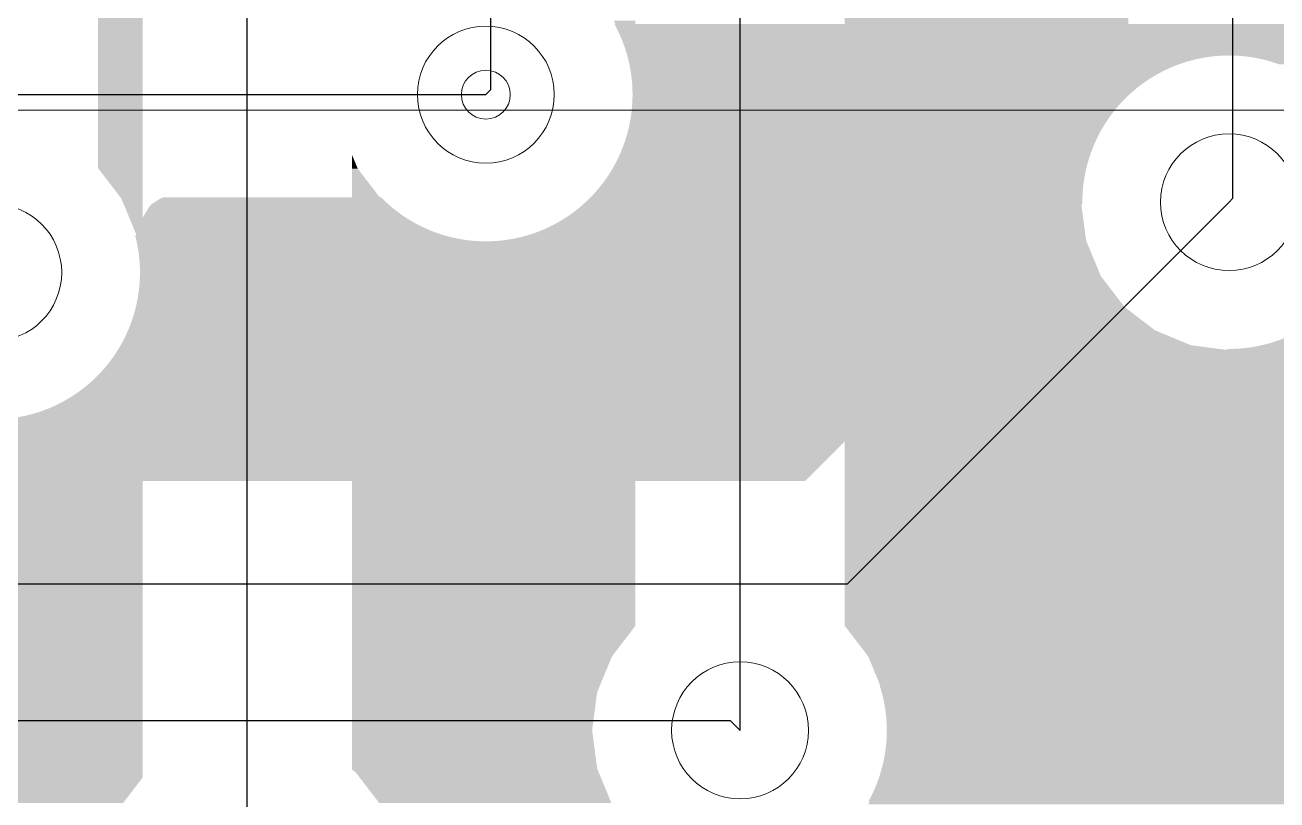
# Model space of a CAD drawing. Header units: millimetres. Extents: x 0 to 594, y 0 to 420.
# Drawn here: x 161.96 to 168.36, y 259.91 to 263.87 of the extents above; entities that cross this region are included whole.
import ezdxf

# ---------------------------------------------------------------- set-up
doc = ezdxf.new("R2010")
doc.units = ezdxf.units.MM
for name, pattern in [('K5LT32768', [0]), ('K5LT32773', [0]), ('K5LT32775', [0]), ('K5LT32776', [0]), ('K5LT32784', [0])]:
    doc.linetypes.add(name, pattern=pattern)

# ---------------------------------------------------------------- blocks, each defined once
blk = doc.blocks.new('U1')
at = {"color": 7, "linetype": 'K5LT32768', "lineweight": 18}
blk.add_circle((164.3116, 263.5149), 0.125, dxfattribs=at)
blk = doc.blocks.new('U74')
at = {"color": 7, "linetype": 'K5LT32768', "lineweight": 18}
blk.add_circle((161.7929, 262.6053), 0.35, dxfattribs=at)
blk = doc.blocks.new('U179')
at = {"color": 7, "linetype": 'K5LT32768', "lineweight": 18}
blk.add_circle((165.6116, 260.2649), 0.35, dxfattribs=at)
blk = doc.blocks.new('U188')
at = {"color": 7, "linetype": 'K5LT32768', "lineweight": 18}
blk.add_circle((168.1116, 262.9649), 0.35, dxfattribs=at)
blk = doc.blocks.new('U189')
at = {"color": 7, "linetype": 'K5LT32768', "lineweight": 18}
blk.add_circle((164.3116, 263.5149), 0.35, dxfattribs=at)
blk = doc.blocks.new('U713')
at = {"color": 3, "linetype": 'K5LT32773', "lineweight": 18, "true_color": 0x00ff00}
blk.add_circle((161.7929, 262.6053), 0.35, dxfattribs=at)
blk = doc.blocks.new('U818')
at = {"color": 3, "linetype": 'K5LT32773', "lineweight": 18, "true_color": 0x00ff00}
blk.add_circle((165.6116, 260.2649), 0.35, dxfattribs=at)
blk = doc.blocks.new('U827')
at = {"color": 3, "linetype": 'K5LT32773', "lineweight": 18, "true_color": 0x00ff00}
blk.add_circle((168.1116, 262.9649), 0.35, dxfattribs=at)
blk = doc.blocks.new('U828')
at = {"color": 3, "linetype": 'K5LT32773', "lineweight": 18, "true_color": 0x00ff00}
blk.add_circle((164.3116, 263.5149), 0.35, dxfattribs=at)

msp = doc.modelspace()

# ---------------------------------------------------------------- hatches: boundary and pattern name
at = {"true_color": 0x00ff00}
for points in [[(162.3282, 263.1398), (162.3282, 264.673), (162.5563, 264.673), (162.5563, 263.1398)], [(166.1469, 263.5149), (166.1469, 264.6813), (167.5963, 264.6813), (167.5963, 263.5149)], [(165.0423, 263.7107), (164.9667, 263.8931), (165.0763, 263.8931), (165.0763, 263.7107)], [(165.0681, 263.5149), (165.0423, 263.7107), (165.0763, 263.7107), (165.0763, 263.5149)], [(165.0423, 263.3191), (165.0681, 263.5149), (165.0763, 263.5149), (165.0763, 263.3191)], [(166.1469, 263.4998), (166.1469, 263.5149), (167.5963, 263.5149), (167.5767, 263.4998)], [(166.1469, 263.3431), (166.1469, 263.4998), (167.5767, 263.4998), (167.4565, 263.3431)], [(164.9667, 263.1367), (165.0423, 263.3191), (165.0763, 263.3191), (165.0763, 263.1367)], [(166.1469, 263.1607), (166.1469, 263.3431), (167.4565, 263.3431), (167.3809, 263.1607)], [(163.6269, 263.1367), (163.6269, 263.208), (163.6565, 263.1367)], [(166.1469, 262.9649), (166.1469, 263.1607), (167.3809, 263.1607), (167.3551, 262.9649)], [(162.4481, 262.9836), (162.3282, 263.1398), (162.5563, 263.1398), (162.5563, 262.9836)], [(163.6269, 262.98), (163.6269, 263.1367), (163.6565, 263.1367), (163.7767, 262.98)], [(164.8465, 262.98), (164.9667, 263.1367), (165.0763, 263.1367), (165.0763, 262.98)], [(162.5236, 262.8011), (162.4481, 262.9836), (162.5563, 262.9836), (162.5563, 262.8011)], [(163.6269, 262.8598), (163.6269, 262.98), (163.7767, 262.98), (163.9334, 262.8598)], [(164.6898, 262.8598), (164.8465, 262.98), (165.0763, 262.98), (165.0763, 262.8598)], [(166.1469, 262.7691), (166.1469, 262.9649), (167.3551, 262.9649), (167.3809, 262.7691)], [(163.6269, 262.7842), (163.6269, 262.8598), (163.9334, 262.8598), (164.1158, 262.7842)], [(164.5074, 262.7842), (164.6898, 262.8598), (165.0763, 262.8598), (165.0763, 262.7842)], [(162.5494, 262.6053), (162.5236, 262.8011), (162.5563, 262.8011), (162.5563, 262.6053)], [(163.6269, 262.7584), (163.6269, 262.7842), (164.1158, 262.7842), (164.3116, 262.7584)], [(164.3116, 262.7584), (164.5074, 262.7842), (165.0763, 262.7842), (165.0763, 262.7584)], [(163.6269, 260.7993), (163.6269, 262.7584), (165.0763, 262.7584), (165.0763, 260.7993)], [(166.1469, 262.5867), (166.1469, 262.7691), (167.3809, 262.7691), (167.4565, 262.5867)], [(162.5236, 262.4096), (162.5494, 262.6053), (162.5563, 262.6053), (162.5563, 262.4096)], [(166.1469, 262.43), (166.1469, 262.5867), (167.4565, 262.5867), (167.5767, 262.43)], [(162.4481, 262.2271), (162.5236, 262.4096), (162.5563, 262.4096), (162.5563, 262.2271)], [(166.1469, 262.3098), (166.1469, 262.43), (167.5767, 262.43), (167.7334, 262.3098)], [(166.1469, 262.2342), (166.1469, 262.3098), (167.7334, 262.3098), (167.9158, 262.2342)], [(168.347, 262.2506), (168.4898, 262.3098), (172.3567, 262.3098), (172.3962, 262.2506)], [(162.3278, 262.0704), (162.4481, 262.2271), (162.5563, 262.2271), (162.5563, 262.0704)], [(166.1469, 262.2084), (166.1469, 262.2342), (167.9158, 262.2342), (168.1116, 262.2084)], [(166.1469, 262.118), (166.1469, 262.2084), (172.4594, 262.2084), (172.5947, 262.118)], [(168.1116, 262.2084), (168.3074, 262.2342), (172.4208, 262.2342), (172.4594, 262.2084)], [(168.3074, 262.2342), (168.347, 262.2506), (172.3962, 262.2506), (172.4208, 262.2342)], [(162.1712, 261.9502), (162.3278, 262.0704), (162.5563, 262.0704), (162.5563, 261.9502)], [(166.1469, 262.0714), (166.1469, 262.118), (172.5947, 262.118), (172.8288, 262.0714)], [(166.1469, 261.9774), (166.1469, 262.0714), (172.8785, 262.0714), (172.8785, 261.9774)], [(161.9887, 261.8746), (162.1712, 261.9502), (162.5563, 261.9502), (162.5563, 261.8746)], [(166.1469, 261.7327), (166.1469, 261.9774), (172.8785, 261.9774), (172.9107, 261.7327)], [(161.7929, 261.8489), (161.9887, 261.8746), (162.5563, 261.8746), (162.5563, 261.8489)], [(161.1069, 260.0233), (161.1069, 261.8489), (162.5563, 261.8489), (162.5563, 260.0233)], [(166.1469, 261.5046), (166.1469, 261.7327), (172.9107, 261.7327), (173.0052, 261.5046)], [(166.1469, 261.3088), (166.1469, 261.5046), (173.0052, 261.5046), (173.1555, 261.3088)], [(166.1469, 261.1585), (166.1469, 261.3088), (173.1555, 261.3088), (173.3513, 261.1585)], [(166.1469, 261.064), (166.1469, 261.1585), (173.3513, 261.1585), (173.5794, 261.064)], [(166.1469, 261.0409), (166.1469, 261.064), (173.5794, 261.064), (173.755, 261.0409)], [(166.1469, 261.0149), (166.1469, 261.0409), (173.755, 261.0409), (173.7498, 261.0149)], [(166.1469, 260.7993), (166.1469, 261.0149), (173.7498, 261.0149), (173.7927, 260.7993)], [(163.6269, 260.6431), (163.6269, 260.7993), (165.0763, 260.7993), (164.9565, 260.6431)], [(166.1611, 260.7808), (166.1469, 260.7993), (173.7927, 260.7993), (173.7964, 260.7808)], [(166.2667, 260.6431), (166.1611, 260.7808), (173.7964, 260.7808), (173.8884, 260.6431)], [(163.6269, 260.4607), (163.6269, 260.6431), (164.9565, 260.6431), (164.8809, 260.4607)], [(166.2919, 260.5823), (166.2667, 260.6431), (173.8884, 260.6431), (173.929, 260.5823)], [(166.3423, 260.4607), (166.2919, 260.5823), (173.929, 260.5823), (174.1111, 260.4607)], [(163.6269, 260.2649), (163.6269, 260.4607), (164.8809, 260.4607), (164.8551, 260.2649)], [(166.3438, 260.4497), (166.3423, 260.4607), (174.1111, 260.4607), (174.1275, 260.4497)], [(166.3499, 260.4031), (166.3438, 260.4497), (174.1275, 260.4497), (174.3616, 260.4031)], [(166.3681, 260.2649), (166.3499, 260.4031), (178.8616, 260.4031), (178.8616, 260.2649)], [(163.6269, 260.0691), (163.6269, 260.2649), (164.8551, 260.2649), (164.8809, 260.0691)], [(166.3423, 260.0691), (166.3681, 260.2649), (178.8616, 260.2649), (178.8616, 260.0691)], [(161.1069, 259.8931), (161.1069, 260.0233), (162.5563, 260.0233), (162.4565, 259.8931)], [(163.6269, 260.0649), (163.6269, 260.0691), (164.8809, 260.0691), (164.8827, 260.0649)], [(163.6465, 260.0498), (163.6269, 260.0649), (164.8827, 260.0649), (164.8889, 260.0498)], [(163.7667, 259.8931), (163.6465, 260.0498), (164.8889, 260.0498), (164.9539, 259.8931)], [(166.3128, 259.998), (166.3423, 260.0691), (178.8616, 260.0691), (178.8616, 259.998)], [(166.2667, 259.8867), (166.2995, 259.9658), (173.5794, 259.9658), (173.3885, 259.8867)], [(166.2995, 259.9658), (166.3128, 259.998), (173.8241, 259.998), (173.5794, 259.9658)]]:
    msp.add_hatch(color=3, dxfattribs=at).paths.add_polyline_path(points)
for points in [[(164.9799, 263.8554), (164.9689, 263.8763), (202.9804, 263.8763), (202.9595, 263.8554)], [(164.9903, 263.8343), (164.9799, 263.8554), (202.9595, 263.8554), (202.9384, 263.8343)], [(165, 263.8128), (164.9903, 263.8343), (202.9384, 263.8343), (202.9169, 263.8128)], [(165.009, 263.791), (165, 263.8128), (202.9169, 263.8128), (202.8951, 263.791)], [(165.0173, 263.769), (165.009, 263.791), (202.8951, 263.791), (202.8731, 263.769)], [(165.025, 263.7467), (165.0173, 263.769), (202.8731, 263.769), (202.8508, 263.7467)], [(165.0319, 263.7242), (165.025, 263.7467), (202.8508, 263.7467), (202.8283, 263.7242)], [(165.0344, 263.715), (165.0319, 263.7242), (202.8283, 263.7242), (202.8191, 263.715)], [(165.0345, 263.7146), (165.0344, 263.715), (168.1116, 263.715), (168.088, 263.7146)], [(165.0348, 263.7135), (165.0345, 263.7146), (168.088, 263.7146), (168.0645, 263.7135)], [(165.0353, 263.7117), (165.0348, 263.7135), (168.0645, 263.7135), (168.041, 263.7117)], [(165.036, 263.7091), (165.0353, 263.7117), (168.041, 263.7117), (168.0176, 263.7091)], [(165.037, 263.7057), (165.036, 263.7091), (168.0176, 263.7091), (167.9943, 263.7057)], [(165.038, 263.7017), (165.037, 263.7057), (167.9943, 263.7057), (167.9711, 263.7017)], [(165.0381, 263.7014), (165.038, 263.7017), (167.9711, 263.7017), (167.9697, 263.7014)], [(165.0392, 263.6969), (165.0381, 263.7014), (167.9697, 263.7014), (167.948, 263.6969)], [(165.0405, 263.6914), (165.0392, 263.6969), (167.948, 263.6969), (167.9251, 263.6914)], [(165.042, 263.6852), (165.0405, 263.6914), (167.9251, 263.6914), (167.9023, 263.6852)], [(165.0436, 263.6785), (165.042, 263.6852), (167.9023, 263.6852), (167.8805, 263.6785)], [(165.0437, 263.6783), (165.0436, 263.6785), (167.8805, 263.6785), (167.8798, 263.6783)], [(165.0453, 263.6706), (165.0437, 263.6783), (167.8798, 263.6783), (167.8575, 263.6706)], [(165.047, 263.6623), (165.0453, 263.6706), (167.8575, 263.6706), (167.8355, 263.6623)], [(168.1352, 263.7146), (168.1116, 263.715), (202.8191, 263.715), (202.8187, 263.7146)], [(168.1587, 263.7135), (168.1352, 263.7146), (202.8187, 263.7146), (202.8176, 263.7135)], [(168.1822, 263.7117), (168.1587, 263.7135), (202.8176, 263.7135), (202.8158, 263.7117)], [(168.2056, 263.7091), (168.1822, 263.7117), (202.8158, 263.7117), (202.8132, 263.7091)], [(168.2289, 263.7057), (168.2056, 263.7091), (202.8132, 263.7091), (202.8098, 263.7057)], [(168.2521, 263.7017), (168.2289, 263.7057), (202.8098, 263.7057), (202.8058, 263.7017)], [(168.2752, 263.6969), (168.2521, 263.7017), (202.8058, 263.7017), (202.801, 263.6969)], [(168.2981, 263.6914), (168.2752, 263.6969), (202.801, 263.6969), (202.7955, 263.6914)], [(168.3209, 263.6852), (168.2981, 263.6914), (202.7955, 263.6914), (202.7893, 263.6852)], [(168.3434, 263.6783), (168.3209, 263.6852), (202.7893, 263.6852), (202.7824, 263.6783)], [(168.3657, 263.6706), (168.3434, 263.6783), (202.7824, 263.6783), (202.7747, 263.6706)], [(165.0484, 263.6555), (165.047, 263.6623), (167.8355, 263.6623), (167.819, 263.6555)], [(165.0488, 263.6533), (165.0484, 263.6555), (167.819, 263.6555), (167.8137, 263.6533)], [(165.0505, 263.6436), (165.0488, 263.6533), (167.8137, 263.6533), (167.7922, 263.6436)], [(165.0523, 263.6332), (165.0505, 263.6436), (167.7922, 263.6436), (167.7711, 263.6332)], [(165.0524, 263.6322), (165.0523, 263.6332), (167.7711, 263.6332), (167.7692, 263.6322)], [(165.0539, 263.6222), (165.0524, 263.6322), (167.7692, 263.6322), (167.7502, 263.6222)], [(165.0556, 263.6105), (165.0539, 263.6222), (167.7502, 263.6222), (167.7298, 263.6105)], [(165.0558, 263.6089), (165.0556, 263.6105), (167.7298, 263.6105), (167.7272, 263.6089)], [(165.057, 263.5982), (165.0558, 263.6089), (167.7272, 263.6089), (167.7097, 263.5982)], [(165.0584, 263.5855), (165.057, 263.5982), (167.7097, 263.5982), (167.6903, 263.5855)], [(165.0584, 263.5853), (165.0584, 263.5855), (167.6903, 263.5855), (167.69, 263.5853)], [(165.0595, 263.5717), (165.0584, 263.5853), (167.69, 263.5853), (167.6707, 263.5717)], [(165.0602, 263.562), (165.0595, 263.5717), (167.6707, 263.5717), (167.6578, 263.562)], [(165.0604, 263.5576), (165.0602, 263.562), (167.6578, 263.562), (167.6519, 263.5576)], [(165.0611, 263.5429), (165.0604, 263.5576), (167.6519, 263.5576), (167.6335, 263.5429)], [(165.0613, 263.5385), (165.0611, 263.5429), (167.6335, 263.5429), (167.6284, 263.5385)], [(165.0615, 263.5275), (165.0613, 263.5385), (167.6284, 263.5385), (167.6156, 263.5275)], [(165.0602, 263.4678), (165.0607, 263.4784), (167.5648, 263.4784), (167.5552, 263.4678)], [(165.0607, 263.4784), (165.0613, 263.4913), (167.5773, 263.4913), (167.5648, 263.4784)], [(165.0613, 263.4913), (165.0614, 263.4953), (167.5812, 263.4953), (167.5773, 263.4913)], [(165.0614, 263.4953), (165.0617, 263.5117), (167.5981, 263.5117), (167.5812, 263.4953)], [(165.0617, 263.5149), (165.0615, 263.5275), (167.6156, 263.5275), (167.6017, 263.5149)], [(165.0617, 263.5117), (165.0617, 263.5149), (167.6017, 263.5149), (167.5981, 263.5117)], [(165.0536, 263.4058), (165.0558, 263.4209), (167.5161, 263.4209), (167.5048, 263.4058)], [(165.0558, 263.4209), (165.0562, 263.4246), (167.5189, 263.4246), (167.5161, 263.4209)], [(165.0562, 263.4246), (165.0583, 263.443), (167.5336, 263.443), (167.5189, 263.4246)], [(165.0583, 263.443), (165.0584, 263.4443), (167.5347, 263.4443), (167.5336, 263.443)], [(165.0584, 263.4443), (165.0597, 263.4609), (167.5489, 263.4609), (167.5347, 263.4443)], [(165.0597, 263.4609), (165.0602, 263.4678), (167.5552, 263.4678), (167.5489, 263.4609)], [(165.0381, 263.3284), (165.0425, 263.3467), (167.466, 263.3467), (167.4555, 263.3284)], [(165.0425, 263.3467), (165.0436, 263.3513), (167.4688, 263.3513), (167.466, 263.3467)], [(165.0436, 263.3513), (165.0469, 263.3668), (167.4783, 263.3668), (167.4688, 263.3513)], [(165.0469, 263.3668), (165.0484, 263.3743), (167.4832, 263.3743), (167.4783, 263.3668)], [(165.0484, 263.3743), (165.0505, 263.3865), (167.4912, 263.3865), (167.4832, 263.3743)], [(165.0505, 263.3865), (165.0524, 263.3976), (167.499, 263.3976), (167.4912, 263.3865)], [(165.0524, 263.3976), (165.0536, 263.4058), (167.5048, 263.4058), (167.499, 263.3976)], [(165.018, 263.2628), (165.025, 263.2831), (167.4324, 263.2831), (167.4232, 263.2628)], [(165.025, 263.2831), (165.0254, 263.2843), (167.4329, 263.2843), (167.4324, 263.2831)], [(165.0254, 263.2843), (165.0319, 263.3054), (167.4433, 263.3054), (167.4329, 263.2843)], [(165.0319, 263.3056), (165.0375, 263.3263), (167.4543, 263.3263), (167.4434, 263.3056)], [(165.0319, 263.3054), (165.0319, 263.3056), (167.4434, 263.3056), (167.4433, 263.3054)], [(165.0375, 263.3263), (165.0381, 263.3284), (167.4555, 263.3284), (167.4543, 263.3263)], [(165, 263.217), (165.0008, 263.219), (167.4059, 263.219), (167.4052, 263.217)], [(165.0008, 263.219), (165.009, 263.2388), (167.4134, 263.2388), (167.4059, 263.219)], [(165.009, 263.2388), (165.0099, 263.241), (167.4142, 263.241), (167.4134, 263.2388)], [(165.0099, 263.241), (165.0173, 263.2608), (167.4224, 263.2608), (167.4142, 263.241)], [(165.0173, 263.2608), (165.018, 263.2628), (167.4232, 263.2628), (167.4224, 263.2608)], [(164.9689, 263.1535), (164.9798, 263.1742), (167.3913, 263.1742), (167.3857, 263.1535)], [(164.9798, 263.1742), (164.9799, 263.1744), (167.3914, 263.1744), (167.3913, 263.1742)], [(164.9799, 263.1744), (164.9903, 263.1955), (167.3979, 263.1955), (167.3914, 263.1744)], [(164.9903, 263.1955), (164.9909, 263.1967), (167.3982, 263.1967), (167.3979, 263.1955)], [(164.9909, 263.1967), (165, 263.217), (167.4052, 263.217), (167.3982, 263.1967)], [(164.9242, 263.0822), (164.932, 263.0933), (167.3727, 263.0933), (167.3708, 263.0822)], [(164.932, 263.0933), (164.94, 263.1055), (167.3748, 263.1055), (167.3727, 263.0933)], [(164.94, 263.1055), (164.9449, 263.113), (167.3764, 263.113), (167.3748, 263.1055)], [(164.9449, 263.113), (164.9544, 263.1285), (167.3796, 263.1285), (167.3764, 263.113)], [(164.9544, 263.1285), (164.9572, 263.1331), (167.3807, 263.1331), (167.3796, 263.1285)], [(164.9572, 263.1331), (164.9677, 263.1514), (167.3851, 263.1514), (167.3807, 263.1331)], [(164.9677, 263.1514), (164.9689, 263.1535), (167.3857, 263.1535), (167.3851, 263.1514)], [(164.8742, 263.0189), (164.8884, 263.0355), (167.3648, 263.0355), (167.3635, 263.0189)], [(164.8884, 263.0355), (164.8895, 263.0368), (167.365, 263.0368), (167.3648, 263.0355)], [(164.8895, 263.0368), (164.9043, 263.0552), (167.367, 263.0552), (167.365, 263.0368)], [(164.9043, 263.0552), (164.9071, 263.0589), (167.3674, 263.0589), (167.367, 263.0552)], [(164.9071, 263.0589), (164.9184, 263.074), (167.3696, 263.074), (167.3674, 263.0589)], [(164.9184, 263.074), (164.9242, 263.0822), (167.3708, 263.0822), (167.3696, 263.074)], [(162.6063, 262.9573), (162.6229, 262.9681), (163.7981, 262.9681), (163.8101, 262.9573)], [(162.6229, 262.9681), (162.6406, 262.9797), (163.7862, 262.9797), (163.7981, 262.9681)], [(162.6406, 262.9797), (162.6506, 262.9845), (163.7812, 262.9845), (163.7862, 262.9797)], [(162.6506, 262.9845), (162.6617, 262.9898), (163.7761, 262.9898), (163.7812, 262.9845)], [(164.8134, 262.9575), (164.8216, 262.9649), (167.3615, 262.9649), (167.3616, 262.9575)], [(164.8216, 262.9649), (164.8251, 262.9681), (167.3616, 262.9681), (167.3615, 262.9649)], [(164.8251, 262.9681), (164.842, 262.9845), (167.3619, 262.9845), (167.3616, 262.9681)], [(164.842, 262.9845), (164.8459, 262.9885), (167.3619, 262.9885), (167.3619, 262.9845)], [(164.8459, 262.9885), (164.8584, 263.0014), (167.3625, 263.0014), (167.3619, 262.9885)], [(164.8584, 263.0014), (164.868, 263.012), (167.363, 263.012), (167.3625, 263.0014)], [(164.868, 263.012), (164.8742, 263.0189), (167.3635, 263.0189), (167.363, 263.012)], [(162.5618, 262.8945), (162.5701, 262.9081), (163.8707, 262.9081), (163.89, 262.8945)], [(162.5701, 262.9081), (162.5787, 262.9222), (163.8519, 262.9222), (163.8707, 262.9081)], [(162.5787, 262.9222), (162.5877, 262.9369), (163.8335, 262.9369), (163.8519, 262.9222)], [(162.5877, 262.9369), (162.589, 262.9391), (163.831, 262.9391), (163.8335, 262.9369)], [(162.589, 262.9391), (162.5964, 262.9482), (163.8204, 262.9482), (163.831, 262.9391)], [(162.5964, 262.9482), (162.6009, 262.9523), (163.8156, 262.9523), (163.8204, 262.9482)], [(162.6009, 262.9523), (162.6063, 262.9573), (163.8101, 262.9573), (163.8156, 262.9523)], [(164.7332, 262.8945), (164.7525, 262.9081), (167.3122, 262.9081), (167.2986, 262.8945)], [(164.7525, 262.9081), (164.7713, 262.9222), (167.3263, 262.9222), (167.3122, 262.9081)], [(164.7713, 262.9222), (164.7897, 262.9369), (167.341, 262.9369), (167.3263, 262.9222)], [(164.7897, 262.9369), (164.8076, 262.9523), (167.3564, 262.9523), (167.341, 262.9369)], [(164.8076, 262.9523), (164.8134, 262.9575), (167.3616, 262.9575), (167.3564, 262.9523)], [(162.5337, 262.8265), (162.5377, 262.8362), (163.9922, 262.8362), (164.0137, 262.8265)], [(162.5377, 262.8362), (162.5419, 262.8466), (163.9711, 262.8466), (163.9922, 262.8362)], [(162.5419, 262.8466), (162.5464, 262.8576), (163.9502, 262.8576), (163.9711, 262.8466)], [(162.5464, 262.8576), (162.5512, 262.8693), (163.9298, 262.8693), (163.9502, 262.8576)], [(162.5512, 262.8693), (162.5563, 262.8816), (163.9097, 262.8816), (163.9298, 262.8693)], [(162.5563, 262.8816), (162.5609, 262.893), (163.8923, 262.893), (163.9097, 262.8816)], [(162.5609, 262.893), (162.5618, 262.8945), (163.89, 262.8945), (163.8923, 262.893)], [(164.6095, 262.8265), (164.631, 262.8362), (167.2403, 262.8362), (167.2306, 262.8265)], [(164.631, 262.8362), (164.6521, 262.8466), (167.2507, 262.8466), (167.2403, 262.8362)], [(164.6521, 262.8466), (164.673, 262.8576), (167.2617, 262.8576), (167.2507, 262.8466)], [(164.673, 262.8576), (164.6934, 262.8693), (167.2734, 262.8693), (167.2617, 262.8576)], [(164.6934, 262.8693), (164.7135, 262.8816), (167.2857, 262.8816), (167.2734, 262.8693)], [(164.7135, 262.8816), (164.7332, 262.8945), (167.2986, 262.8945), (167.2857, 262.8816)], [(162.5195, 262.7919), (162.5206, 262.7946), (164.1023, 262.7946), (164.1123, 262.7919)], [(162.5204, 262.7884), (162.5195, 262.7919), (164.1123, 262.7919), (164.1251, 262.7884)], [(162.5217, 262.7829), (162.5204, 262.7884), (164.1251, 262.7884), (164.148, 262.7829)], [(162.5206, 262.7946), (162.5235, 262.8015), (164.0798, 262.8015), (164.1023, 262.7946)], [(162.5228, 262.7781), (162.5217, 262.7829), (164.148, 262.7829), (164.171, 262.7781)], [(162.5238, 262.7741), (162.5228, 262.7781), (164.171, 262.7781), (164.1943, 262.7741)], [(162.5235, 262.8015), (162.5266, 262.8092), (164.0575, 262.8092), (164.0798, 262.8015)], [(162.5246, 262.7707), (162.5238, 262.7741), (164.1943, 262.7741), (164.2176, 262.7707)], [(162.525, 262.769), (162.5246, 262.7707), (164.2176, 262.7707), (164.2329, 262.769)], [(162.5266, 262.8092), (162.53, 262.8175), (164.0355, 262.8175), (164.0575, 262.8092)], [(162.53, 262.8175), (162.5337, 262.8265), (164.0137, 262.8265), (164.0355, 262.8175)], [(164.3822, 262.7681), (164.4056, 262.7707), (167.1748, 262.7707), (167.1722, 262.7681)], [(164.4056, 262.7707), (164.4289, 262.7741), (167.1782, 262.7741), (167.1748, 262.7707)], [(164.4289, 262.7741), (164.4522, 262.7781), (167.1822, 262.7781), (167.1782, 262.7741)], [(164.4522, 262.7781), (164.4752, 262.7829), (167.187, 262.7829), (167.1822, 262.7781)], [(164.4752, 262.7829), (164.4981, 262.7884), (167.1925, 262.7884), (167.187, 262.7829)], [(164.4981, 262.7884), (164.5209, 262.7946), (167.1987, 262.7946), (167.1925, 262.7884)], [(164.5209, 262.7946), (164.5434, 262.8015), (167.2056, 262.8015), (167.1987, 262.7946)], [(164.5434, 262.8015), (164.5657, 262.8092), (167.2133, 262.8092), (167.2056, 262.8015)], [(164.5657, 262.8092), (164.5877, 262.8175), (167.2216, 262.8175), (167.2133, 262.8092)], [(164.5877, 262.8175), (164.6095, 262.8265), (167.2306, 262.8265), (167.2216, 262.8175)], [(162.5252, 262.7681), (162.525, 262.769), (164.2329, 262.769), (164.241, 262.7681)], [(162.5256, 262.7663), (162.5252, 262.7681), (164.241, 262.7681), (164.2645, 262.7663)], [(162.5258, 262.7652), (162.5256, 262.7663), (164.2645, 262.7663), (164.288, 262.7652)], [(162.5259, 262.7648), (162.5258, 262.7652), (164.288, 262.7652), (164.3116, 262.7648)], [(162.5297, 262.7459), (162.5259, 262.7648), (167.1689, 262.7648), (167.15, 262.7459)], [(162.5338, 262.7227), (162.5297, 262.7459), (167.15, 262.7459), (167.1268, 262.7227)], [(162.5371, 262.6994), (162.5338, 262.7227), (167.1268, 262.7227), (167.1035, 262.6994)], [(164.3116, 262.7648), (164.3352, 262.7652), (167.1693, 262.7652), (167.1689, 262.7648)], [(164.3352, 262.7652), (164.3587, 262.7663), (167.1704, 262.7663), (167.1693, 262.7652)], [(164.3587, 262.7663), (164.3822, 262.7681), (167.1722, 262.7681), (167.1704, 262.7663)], [(162.5397, 262.6759), (162.5371, 262.6994), (167.1035, 262.6994), (167.08, 262.6759)], [(162.5415, 262.6524), (162.5397, 262.6759), (167.08, 262.6759), (167.0565, 262.6524)], [(162.5427, 262.6289), (162.5415, 262.6524), (167.0565, 262.6524), (167.033, 262.6289)], [(162.5415, 262.5582), (162.5427, 262.5818), (166.9859, 262.5818), (166.9623, 262.5582)], [(162.543, 262.6053), (162.5427, 262.6289), (167.033, 262.6289), (167.0094, 262.6053)], [(162.5427, 262.5818), (162.543, 262.6053), (167.0094, 262.6053), (166.9859, 262.5818)], [(162.5371, 262.5113), (162.5397, 262.5347), (166.9388, 262.5347), (166.9154, 262.5113)], [(162.5397, 262.5347), (162.5415, 262.5582), (166.9623, 262.5582), (166.9388, 262.5347)], [(162.525, 262.4417), (162.5297, 262.4648), (166.8689, 262.4648), (166.8458, 262.4417)], [(162.5297, 262.4648), (162.5338, 262.488), (166.8921, 262.488), (166.8689, 262.4648)], [(162.5338, 262.488), (162.5371, 262.5113), (166.9154, 262.5113), (166.8921, 262.488)], [(162.5063, 262.3735), (162.5132, 262.3961), (166.8002, 262.3961), (166.7776, 262.3735)], [(162.5132, 262.3961), (162.5195, 262.4188), (166.8229, 262.4188), (166.8002, 262.3961)], [(162.5195, 262.4188), (162.525, 262.4417), (166.8458, 262.4417), (166.8229, 262.4188)], [(162.4813, 262.3074), (162.4903, 262.3292), (166.7333, 262.3292), (166.7115, 262.3074)], [(162.4903, 262.3292), (162.4987, 262.3512), (166.7553, 262.3512), (166.7333, 262.3292)], [(162.4987, 262.3512), (162.5063, 262.3735), (166.7776, 262.3735), (166.7553, 262.3512)], [(162.4502, 262.244), (162.4613, 262.2648), (166.6689, 262.2648), (166.6481, 262.244)], [(162.4613, 262.2648), (162.4716, 262.286), (166.6901, 262.286), (166.6689, 262.2648)], [(162.4716, 262.286), (162.4813, 262.3074), (166.7115, 262.3074), (166.6901, 262.286)], [(168.3434, 262.2515), (168.3657, 262.2592), (201.3633, 262.2592), (201.3556, 262.2515)], [(162.4133, 262.1837), (162.4263, 262.2034), (166.6075, 262.2034), (166.5878, 262.1837)], [(162.4263, 262.2034), (162.4386, 262.2235), (166.6276, 262.2235), (166.6075, 262.2034)], [(162.4386, 262.2235), (162.4502, 262.244), (166.6481, 262.244), (166.6276, 262.2235)], [(166.5329, 260.6436), (168.1041, 262.2148), (201.3189, 262.2148), (199.7477, 260.6436)], [(168.1041, 262.2148), (168.1042, 262.2149), (168.1116, 262.2148)], [(168.1116, 262.2148), (168.1352, 262.2152), (201.3193, 262.2152), (201.3189, 262.2148)], [(168.1352, 262.2152), (168.1587, 262.2163), (201.3204, 262.2163), (201.3193, 262.2152)], [(168.1587, 262.2163), (168.1822, 262.2181), (201.3222, 262.2181), (201.3204, 262.2163)], [(168.1822, 262.2181), (168.2056, 262.2207), (201.3248, 262.2207), (201.3222, 262.2181)], [(168.2056, 262.2207), (168.2289, 262.224), (201.3281, 262.224), (201.3248, 262.2207)], [(168.2289, 262.224), (168.2521, 262.2281), (201.3322, 262.2281), (201.3281, 262.224)], [(168.2521, 262.2281), (168.2752, 262.2329), (201.337, 262.2329), (201.3322, 262.2281)], [(168.2752, 262.2329), (168.2981, 262.2384), (201.3425, 262.2384), (201.337, 262.2329)], [(168.2981, 262.2384), (168.3209, 262.2446), (201.3487, 262.2446), (201.3425, 262.2384)], [(168.3209, 262.2446), (168.3434, 262.2515), (201.3556, 262.2515), (201.3487, 262.2446)], [(162.3709, 262.1272), (162.3856, 262.1456), (166.5497, 262.1456), (166.5313, 262.1272)], [(162.3856, 262.1456), (162.3998, 262.1644), (166.5685, 262.1644), (166.5497, 262.1456)], [(162.3998, 262.1644), (162.4133, 262.1837), (166.5878, 262.1837), (166.5685, 262.1644)], [(162.3064, 262.0586), (162.3233, 262.0749), (166.479, 262.0749), (166.4627, 262.0586)], [(162.3233, 262.0749), (162.3397, 262.0919), (166.496, 262.0919), (166.479, 262.0749)], [(162.3397, 262.0919), (162.3556, 262.1093), (166.5134, 262.1093), (166.496, 262.0919)], [(162.3556, 262.1093), (162.3709, 262.1272), (166.5313, 262.1272), (166.5134, 262.1093)], [(162.2338, 261.9985), (162.2527, 262.0126), (166.4167, 262.0126), (166.4026, 261.9985)], [(162.2527, 262.0126), (162.2711, 262.0274), (166.4315, 262.0274), (166.4167, 262.0126)], [(162.2711, 262.0274), (162.289, 262.0427), (166.4468, 262.0427), (166.4315, 262.0274)], [(162.289, 262.0427), (162.3064, 262.0586), (166.4627, 262.0586), (166.4468, 262.0427)], [(162.1335, 261.937), (162.1543, 261.948), (166.3521, 261.948), (166.3411, 261.937)], [(162.1543, 261.948), (162.1748, 261.9597), (166.3638, 261.9597), (166.3521, 261.948)], [(162.1748, 261.9597), (162.1949, 261.972), (166.3761, 261.972), (166.3638, 261.9597)], [(162.1949, 261.972), (162.2146, 261.985), (166.3891, 261.985), (166.3761, 261.972)], [(162.2146, 261.985), (162.2338, 261.9985), (166.4026, 261.9985), (166.3891, 261.985)], [(161.9566, 261.8733), (161.9795, 261.8788), (166.2829, 261.8788), (166.2774, 261.8733)], [(161.9795, 261.8788), (162.0022, 261.885), (166.2891, 261.885), (166.2829, 261.8788)], [(162.0022, 261.885), (162.0247, 261.892), (166.2961, 261.892), (166.2891, 261.885)], [(162.0247, 261.892), (162.047, 261.8996), (166.3037, 261.8996), (166.2961, 261.892)], [(162.047, 261.8996), (162.0691, 261.9079), (166.312, 261.9079), (166.3037, 261.8996)], [(162.0691, 261.9079), (162.0908, 261.9169), (166.321, 261.9169), (166.312, 261.9079)], [(162.0908, 261.9169), (162.1123, 261.9266), (166.3307, 261.9266), (166.321, 261.9169)], [(162.1123, 261.9266), (162.1335, 261.937), (166.3411, 261.937), (166.3307, 261.9266)], [(159.9609, 261.7923), (159.9686, 261.8146), (166.2187, 261.8146), (166.1964, 261.7923)], [(159.9686, 261.8146), (159.9755, 261.8372), (166.2413, 261.8372), (166.2187, 261.8146)], [(159.9755, 261.8372), (159.9805, 261.8553), (166.2594, 261.8553), (166.2413, 261.8372)], [(161.7929, 261.8553), (161.8165, 261.8556), (166.2597, 261.8556), (166.2594, 261.8553)], [(161.8165, 261.8556), (161.84, 261.8567), (166.2608, 261.8567), (166.2597, 261.8556)], [(161.84, 261.8567), (161.8635, 261.8586), (166.2627, 261.8586), (166.2608, 261.8567)], [(161.8635, 261.8586), (161.8869, 261.8612), (166.2653, 261.8612), (166.2627, 261.8586)], [(161.8869, 261.8612), (161.9103, 261.8645), (166.2686, 261.8645), (166.2653, 261.8612)], [(161.9103, 261.8645), (161.9335, 261.8685), (166.2726, 261.8685), (166.2686, 261.8645)], [(161.9335, 261.8685), (161.9566, 261.8733), (166.2774, 261.8733), (166.2726, 261.8685)], [(159.9397, 261.74), (159.9436, 261.7485), (166.1526, 261.7485), (166.1441, 261.74)], [(159.9436, 261.7485), (159.9526, 261.7703), (166.1744, 261.7703), (166.1526, 261.7485)], [(159.9526, 261.7703), (159.9609, 261.7923), (166.1964, 261.7923), (166.1744, 261.7703)], [(159.9741, 261.6341), (159.9397, 261.74), (166.1441, 261.74), (166.0382, 261.6341)], [(159.9871, 261.604), (159.9741, 261.6341), (166.0382, 261.6341), (166.0081, 261.604)], [(159.9927, 261.595), (159.9871, 261.604), (166.0081, 261.604), (165.9991, 261.595)], [(160.0009, 261.5858), (159.9927, 261.595), (165.9991, 261.595), (165.9899, 261.5858)], [(160.059, 261.54), (160.0009, 261.5858), (165.9899, 261.5858), (165.9441, 261.54)], [(160.059, 261.54), (160.059, 261.54), (165.9441, 261.54)], [(166.4734, 260.5924), (166.489, 260.6044), (199.7085, 260.6044), (199.6965, 260.5924)], [(166.489, 260.6044), (166.5041, 260.6169), (199.721, 260.6169), (199.7085, 260.6044)], [(166.5041, 260.6169), (166.5188, 260.63), (199.7341, 260.63), (199.721, 260.6169)], [(166.5188, 260.63), (166.5329, 260.6436), (199.7477, 260.6436), (199.7341, 260.63)], [(166.3534, 260.5261), (166.3716, 260.5336), (199.6377, 260.5336), (199.6302, 260.5261)], [(166.3716, 260.5336), (166.3894, 260.5418), (199.6459, 260.5418), (199.6377, 260.5336)], [(166.3894, 260.5418), (166.407, 260.5507), (199.6548, 260.5507), (199.6459, 260.5418)], [(166.407, 260.5507), (166.4242, 260.5602), (199.6643, 260.5602), (199.6548, 260.5507)], [(166.4242, 260.5602), (166.441, 260.5703), (199.6744, 260.5703), (199.6643, 260.5602)], [(166.441, 260.5703), (166.4574, 260.5811), (199.6852, 260.5811), (199.6744, 260.5703)], [(166.4574, 260.5811), (166.4734, 260.5924), (199.6965, 260.5924), (199.6852, 260.5811)], [(166.3245, 260.4981), (166.335, 260.5193), (199.6234, 260.5193), (199.6022, 260.4981)], [(166.325, 260.4967), (166.3245, 260.4981), (199.6022, 260.4981), (199.6008, 260.4967)], [(166.3319, 260.4742), (166.325, 260.4967), (199.6008, 260.4967), (199.5783, 260.4742)], [(166.3381, 260.4514), (166.3319, 260.4742), (199.5783, 260.4742), (199.5555, 260.4514)], [(166.335, 260.5193), (166.3534, 260.5261), (199.6302, 260.5261), (199.6234, 260.5193)], [(166.3436, 260.4285), (166.3381, 260.4514), (199.5555, 260.4514), (199.5326, 260.4285)], [(166.3484, 260.4055), (166.3436, 260.4285), (199.5326, 260.4285), (199.5096, 260.4055)], [(166.3525, 260.3822), (166.3484, 260.4055), (199.5096, 260.4055), (199.4863, 260.3822)], [(166.3558, 260.3589), (166.3525, 260.3822), (199.4863, 260.3822), (199.463, 260.3589)], [(166.3584, 260.3355), (166.3558, 260.3589), (199.463, 260.3589), (199.4396, 260.3355)], [(166.3602, 260.312), (166.3584, 260.3355), (199.4396, 260.3355), (199.4161, 260.312)], [(166.3613, 260.2885), (166.3602, 260.312), (199.4161, 260.312), (199.3926, 260.2885)], [(166.3617, 260.2649), (166.3613, 260.2885), (199.3926, 260.2885), (199.369, 260.2649)], [(166.3584, 260.1943), (166.3602, 260.2178), (199.3219, 260.2178), (199.2984, 260.1943)], [(166.3602, 260.2178), (166.3613, 260.2413), (199.3454, 260.2413), (199.3219, 260.2178)], [(166.3613, 260.2413), (166.3617, 260.2649), (199.369, 260.2649), (199.3454, 260.2413)], [(166.3484, 260.1243), (166.3525, 260.1476), (199.2517, 260.1476), (199.2284, 260.1243)], [(166.3525, 260.1476), (166.3558, 260.1709), (199.275, 260.1709), (199.2517, 260.1476)], [(166.3558, 260.1709), (166.3584, 260.1943), (199.2984, 260.1943), (199.275, 260.1709)], [(166.3381, 260.0784), (166.3436, 260.1013), (199.2054, 260.1013), (199.1825, 260.0784)], [(166.3436, 260.1013), (166.3484, 260.1243), (199.2284, 260.1243), (199.2054, 260.1013)], [(166.3173, 260.0108), (166.325, 260.0331), (199.1372, 260.0331), (199.1149, 260.0108)], [(166.325, 260.0331), (166.3319, 260.0556), (199.1597, 260.0556), (199.1372, 260.0331)], [(166.3319, 260.0556), (166.3381, 260.0784), (199.1825, 260.0784), (199.1597, 260.0556)], [(166.2903, 259.9455), (166.3, 259.967), (199.0711, 259.967), (199.0496, 259.9455)], [(166.3, 259.967), (166.309, 259.9888), (199.0929, 259.9888), (199.0711, 259.967)], [(166.309, 259.9888), (166.3173, 260.0108), (199.1149, 260.0108), (199.0929, 259.9888)], [(166.2689, 259.9035), (166.2799, 259.9244), (199.0285, 259.9244), (199.0076, 259.9035)], [(166.2799, 259.9244), (166.2903, 259.9455), (199.0496, 259.9455), (199.0285, 259.9244)]]:
    msp.add_hatch(color=7).paths.add_polyline_path(points)

# ---------------------------------------------------------------- linework, layer by layer
at = {"color": 3, "linetype": 'K5LT32784', "lineweight": 25, "true_color": 0x00ff00}
for points in [[(164.3116, 263.5149), (164.3374, 263.5407), (164.3374, 267.2491)], [(165.6116, 260.2649), (165.6116, 265.9749)], [(168.1116, 262.9649), (168.1316, 262.9849), (168.1316, 265.9549), (168.1516, 265.9749)], [(163.0916, 259.5349), (163.0916, 265.9549)]]:
    msp.add_lwpolyline(points, dxfattribs=at)
at = {"color": 7, "linetype": 'K5LT32776', "lineweight": 25}
for points in [[(141.1116, 263.5149), (164.3116, 263.5149)], [(166.1616, 261.0149), (168.1116, 262.9649)], [(149.8616, 261.0149), (166.1616, 261.0149)], [(149.5616, 260.3149), (165.5616, 260.3149)], [(165.5616, 260.3149), (165.6116, 260.2649)]]:
    msp.add_lwpolyline(points, dxfattribs=at)
at = {"color": 5, "linetype": 'K5LT32775', "lineweight": 18, "true_color": 0x0000ff}
msp.add_lwpolyline([(152.9116, 263.4349), (171.6116, 263.4349)], dxfattribs=at)

# ---------------------------------------------------------------- block references
for name in ['U189', 'U828', 'U1', 'U188', 'U827', 'U74', 'U713', 'U179', 'U818']:
    msp.add_blockref(name, (0, 0))

doc.saveas('drawing.dxf')
